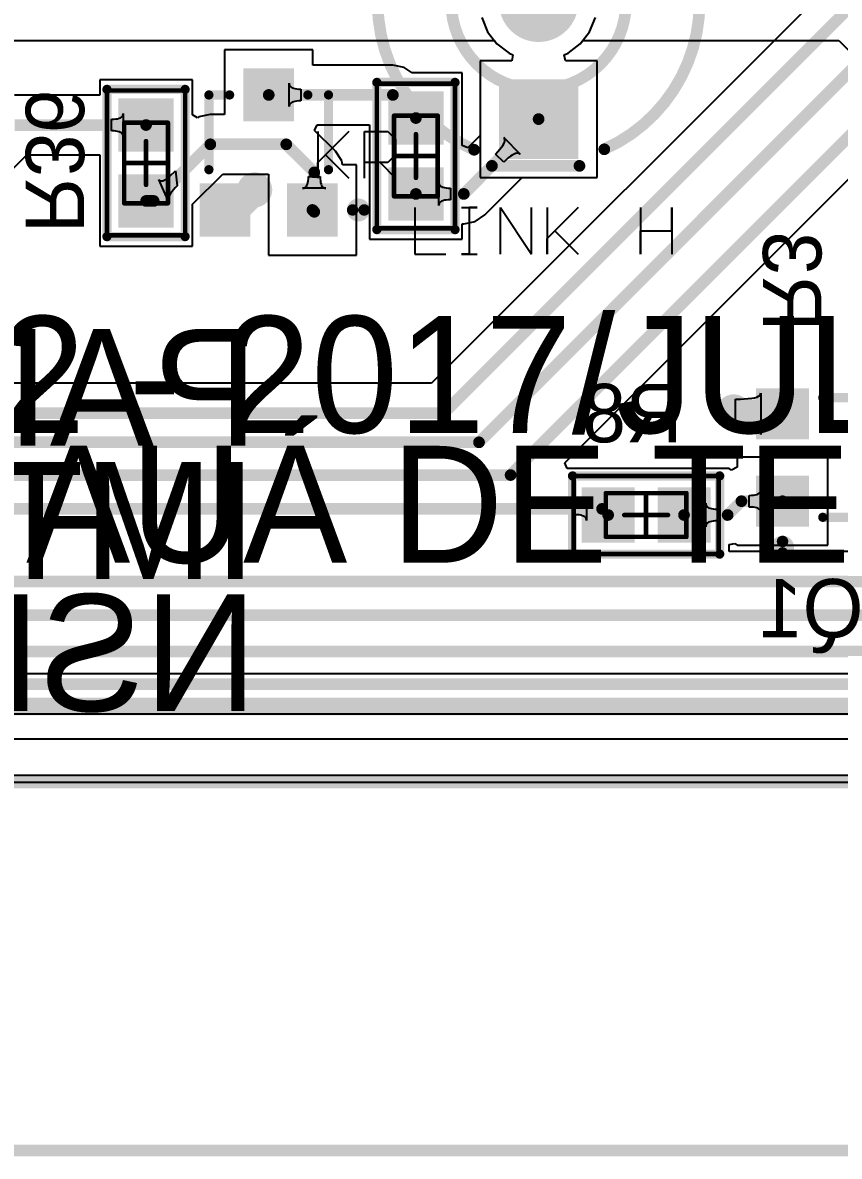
# Model space of a CAD drawing. Extents: x 8 to 204, y 9 to 177.
# Drawn here: x 124.98 to 142.73, y 9.65 to 34.29 of the extents above; entities that cross this region are included whole.
import ezdxf

# ---------------------------------------------------------------- set-up
doc = ezdxf.new("R2010")
doc.units = 0
doc.layers.get('0').update_dxf_attribs({"linetype": 'CONTINUOUS'})
for name, color, linetype in [('BOTTOMLAYER', 5, 'CONTINUOUS'), ('BOTTOMOVERLAY', 54, 'CONTINUOUS'), ('BOTTOMPASTE', 16, 'CONTINUOUS'), ('BOTTOMSOLDER', 6, 'CONTINUOUS'), ('MECHANICAL1', 6, 'CONTINUOUS'), ('MECHANICAL13', 56, 'CONTINUOUS'), ('MECHANICAL15', 56, 'CONTINUOUS'), ('MECHANICAL3', 76, 'CONTINUOUS'), ('MULTILAYER', 9, 'CONTINUOUS'), ('PADHOLELAYER', 156, 'CONTINUOUS'), ('TOPLAYER', 1, 'CONTINUOUS'), ('TOPOVERLAY', 2, 'CONTINUOUS'), ('TOPSOLDER', 216, 'CONTINUOUS'), ('VIAHOLELAYER', 16, 'CONTINUOUS')]:
    doc.layers.add(name, color=color, linetype=linetype)

# ---------------------------------------------------------------- blocks, each defined once
blk = doc.blocks.new('0603___MONTAGEM_M_QUINA_B5')
at = {"layer": 'BOTTOMLAYER'}
for points in [[(-1.3, 0.5), (-1.3, -0.5), (-0.35, 0.5), (-0.35, -0.5)], [(0.35, 0.5), (0.35, -0.5), (1.3, 0.5), (1.3, -0.5)]]:
    blk.add_solid(points, dxfattribs=at)
at = {"layer": 'BOTTOMOVERLAY', "const_width": 0.2}
for points in [[(-1.6, 0.85), (-1.6, -0.85)], [(-1.6, 0.85), (1.6, 0.85)], [(1.6, 0.85), (1.6, -0.85)], [(-1.6, -0.85), (1.6, -0.85)]]:
    blk.add_lwpolyline(points, dxfattribs=at)
at = {"layer": 'BOTTOMOVERLAY', "const_width": 0.1}
for points in [[(-1.65, 0.85, 1), (-1.55, 0.85, 1)], [(-1.65, 0.85, 1), (-1.55, 0.85, 1)], [(1.55, 0.85, 1), (1.65, 0.85, 1)], [(1.55, 0.85, 1), (1.65, 0.85, 1)], [(-1.65, -0.85, 1), (-1.55, -0.85, 1)], [(-1.65, -0.85, 1), (-1.55, -0.85, 1)], [(1.55, -0.85, 1), (1.65, -0.85, 1)], [(1.55, -0.85, 1), (1.65, -0.85, 1)]]:
    blk.add_lwpolyline(points, format="xyb", close=True, dxfattribs=at)
at = {"layer": 'BOTTOMPASTE'}
for points in [[(-1.3, 0.5), (-1.3, -0.5), (-0.35, 0.5), (-0.35, -0.5)], [(0.35, 0.5), (0.35, -0.5), (1.3, 0.5), (1.3, -0.5)]]:
    blk.add_solid(points, dxfattribs=at)
at = {"layer": 'BOTTOMSOLDER'}
for points in [[(-1.402, 0.602), (-1.402, -0.602), (-0.248, 0.602), (-0.248, -0.602)], [(0.248, 0.602), (0.248, -0.602), (1.402, 0.602), (1.402, -0.602)]]:
    blk.add_solid(points, dxfattribs=at)
at = {"layer": 'MECHANICAL13', "const_width": 0.1}
for points in [[(-0.875, 0.475), (-0.875, -0.475)], [(-0.875, 0.475), (0.875, 0.475)], [(0.875, 0.475), (0.875, -0.475)], [(-0.875, -0.475), (0.875, -0.475)]]:
    blk.add_lwpolyline(points, dxfattribs=at)
at = {"layer": 'MECHANICAL13', "const_width": 0.05}
for points in [[(-0.9, 0.475, 1), (-0.85, 0.475, 1)], [(-0.9, 0.475, 1), (-0.85, 0.475, 1)], [(0.85, 0.475, 1), (0.9, 0.475, 1)], [(0.85, 0.475, 1), (0.9, 0.475, 1)], [(-0.9, -0.475, 1), (-0.85, -0.475, 1)], [(-0.9, -0.475, 1), (-0.85, -0.475, 1)], [(0.85, -0.475, 1), (0.9, -0.475, 1)], [(0.85, -0.475, 1), (0.9, -0.475, 1)]]:
    blk.add_lwpolyline(points, format="xyb", close=True, dxfattribs=at)
at = {"layer": 'MECHANICAL15', "const_width": 0.1}
for points in [[(-1.575, 0.85), (-1.575, -0.85)], [(-1.575, 0.85), (1.575, 0.85)], [(1.575, 0.85), (1.575, -0.85)], [(0, 0.475), (0, -0.475)], [(-0.475, 0), (0.475, 0)], [(-1.575, -0.85), (1.575, -0.85)]]:
    blk.add_lwpolyline(points, dxfattribs=at)
at = {"layer": 'MECHANICAL15', "const_width": 0.05}
for points in [[(-1.6, 0.85, 1), (-1.55, 0.85, 1)], [(-1.6, 0.85, 1), (-1.55, 0.85, 1)], [(1.55, 0.85, 1), (1.6, 0.85, 1)], [(1.55, 0.85, 1), (1.6, 0.85, 1)], [(-0.025, 0.475, 1), (0.025, 0.475, 1)], [(-0.5, 0, 1), (-0.45, 0, 1)], [(0.45, 0, 1), (0.5, 0, 1)], [(-0.025, -0.475, 1), (0.025, -0.475, 1)], [(-1.6, -0.85, 1), (-1.55, -0.85, 1)], [(-1.6, -0.85, 1), (-1.55, -0.85, 1)], [(1.55, -0.85, 1), (1.6, -0.85, 1)], [(1.55, -0.85, 1), (1.6, -0.85, 1)]]:
    blk.add_lwpolyline(points, format="xyb", close=True, dxfattribs=at)
blk = doc.blocks.new('0603___MONTAGEM_M_QUINA_BD')
at = {"layer": 'BOTTOMLAYER'}
for points in [[(-1.3, 0.5), (-1.3, -0.5), (-0.35, 0.5), (-0.35, -0.5)], [(0.35, 0.5), (0.35, -0.5), (1.3, 0.5), (1.3, -0.5)]]:
    blk.add_solid(points, dxfattribs=at)
at = {"layer": 'BOTTOMOVERLAY', "const_width": 0.2}
for points in [[(-1.6, -0.85), (-1.6, 0.85)], [(1.6, 0.85), (-1.6, 0.85)], [(1.6, -0.85), (1.6, 0.85)], [(1.6, -0.85), (-1.6, -0.85)]]:
    blk.add_lwpolyline(points, dxfattribs=at)
at = {"layer": 'BOTTOMOVERLAY', "const_width": 0.1}
for points in [[(-1.65, 0.85, 1), (-1.55, 0.85, 1)], [(-1.65, 0.85, 1), (-1.55, 0.85, 1)], [(1.55, 0.85, 1), (1.65, 0.85, 1)], [(1.55, 0.85, 1), (1.65, 0.85, 1)], [(-1.65, -0.85, 1), (-1.55, -0.85, 1)], [(-1.65, -0.85, 1), (-1.55, -0.85, 1)], [(1.55, -0.85, 1), (1.65, -0.85, 1)], [(1.55, -0.85, 1), (1.65, -0.85, 1)]]:
    blk.add_lwpolyline(points, format="xyb", close=True, dxfattribs=at)
at = {"layer": 'BOTTOMPASTE'}
for points in [[(-1.3, 0.5), (-1.3, -0.5), (-0.35, 0.5), (-0.35, -0.5)], [(0.35, 0.5), (0.35, -0.5), (1.3, 0.5), (1.3, -0.5)]]:
    blk.add_solid(points, dxfattribs=at)
at = {"layer": 'BOTTOMSOLDER'}
for points in [[(-1.402, 0.602), (-1.402, -0.602), (-0.248, 0.602), (-0.248, -0.602)], [(0.248, 0.602), (0.248, -0.602), (1.402, 0.602), (1.402, -0.602)]]:
    blk.add_solid(points, dxfattribs=at)
at = {"layer": 'MECHANICAL13', "const_width": 0.1}
for points in [[(-0.875, -0.475), (-0.875, 0.475)], [(0.875, 0.475), (-0.875, 0.475)], [(0.875, -0.475), (0.875, 0.475)], [(0.875, -0.475), (-0.875, -0.475)]]:
    blk.add_lwpolyline(points, dxfattribs=at)
at = {"layer": 'MECHANICAL13', "const_width": 0.05}
for points in [[(-0.9, 0.475, 1), (-0.85, 0.475, 1)], [(-0.9, 0.475, 1), (-0.85, 0.475, 1)], [(0.85, 0.475, 1), (0.9, 0.475, 1)], [(0.85, 0.475, 1), (0.9, 0.475, 1)], [(-0.9, -0.475, 1), (-0.85, -0.475, 1)], [(-0.9, -0.475, 1), (-0.85, -0.475, 1)], [(0.85, -0.475, 1), (0.9, -0.475, 1)], [(0.85, -0.475, 1), (0.9, -0.475, 1)]]:
    blk.add_lwpolyline(points, format="xyb", close=True, dxfattribs=at)
at = {"layer": 'MECHANICAL15', "const_width": 0.1}
for points in [[(-1.575, -0.85), (-1.575, 0.85)], [(1.575, 0.85), (-1.575, 0.85)], [(1.575, -0.85), (1.575, 0.85)], [(0, -0.475), (0, 0.475)], [(0.475, 0), (-0.475, 0)], [(1.575, -0.85), (-1.575, -0.85)]]:
    blk.add_lwpolyline(points, dxfattribs=at)
at = {"layer": 'MECHANICAL15', "const_width": 0.05}
for points in [[(-1.6, 0.85, 1), (-1.55, 0.85, 1)], [(-1.6, 0.85, 1), (-1.55, 0.85, 1)], [(1.55, 0.85, 1), (1.6, 0.85, 1)], [(1.55, 0.85, 1), (1.6, 0.85, 1)], [(-0.025, 0.475, 1), (0.025, 0.475, 1)], [(-0.5, 0, 1), (-0.45, 0, 1)], [(0.45, 0, 1), (0.5, 0, 1)], [(-0.025, -0.475, 1), (0.025, -0.475, 1)], [(-1.6, -0.85, 1), (-1.55, -0.85, 1)], [(-1.6, -0.85, 1), (-1.55, -0.85, 1)], [(1.55, -0.85, 1), (1.6, -0.85, 1)], [(1.55, -0.85, 1), (1.6, -0.85, 1)]]:
    blk.add_lwpolyline(points, format="xyb", close=True, dxfattribs=at)
blk = doc.blocks.new('0603___MONTAGEM_M_QUINA_05')
at = {"layer": 'BOTTOMLAYER'}
for points in [[(-1.3, 0.5), (-1.3, -0.5), (-0.35, 0.5), (-0.35, -0.5)], [(0.35, 0.5), (0.35, -0.5), (1.3, 0.5), (1.3, -0.5)]]:
    blk.add_solid(points, dxfattribs=at)
at = {"layer": 'BOTTOMOVERLAY', "const_width": 0.2}
for points in [[(-1.6, 0.85), (-1.6, -0.85)], [(1.6, 0.85), (-1.6, 0.85)], [(1.6, 0.85), (1.6, -0.85)], [(1.6, -0.85), (-1.6, -0.85)]]:
    blk.add_lwpolyline(points, dxfattribs=at)
at = {"layer": 'BOTTOMOVERLAY', "const_width": 0.1}
for points in [[(-1.65, 0.85, 1), (-1.55, 0.85, 1)], [(-1.65, 0.85, 1), (-1.55, 0.85, 1)], [(1.55, 0.85, 1), (1.65, 0.85, 1)], [(1.55, 0.85, 1), (1.65, 0.85, 1)], [(-1.65, -0.85, 1), (-1.55, -0.85, 1)], [(-1.65, -0.85, 1), (-1.55, -0.85, 1)], [(1.55, -0.85, 1), (1.65, -0.85, 1)], [(1.55, -0.85, 1), (1.65, -0.85, 1)]]:
    blk.add_lwpolyline(points, format="xyb", close=True, dxfattribs=at)
at = {"layer": 'BOTTOMPASTE'}
for points in [[(-1.3, 0.5), (-1.3, -0.5), (-0.35, 0.5), (-0.35, -0.5)], [(0.35, 0.5), (0.35, -0.5), (1.3, 0.5), (1.3, -0.5)]]:
    blk.add_solid(points, dxfattribs=at)
at = {"layer": 'BOTTOMSOLDER'}
for points in [[(-1.402, 0.602), (-1.402, -0.602), (-0.248, 0.602), (-0.248, -0.602)], [(0.248, 0.602), (0.248, -0.602), (1.402, 0.602), (1.402, -0.602)]]:
    blk.add_solid(points, dxfattribs=at)
at = {"layer": 'MECHANICAL13', "const_width": 0.1}
for points in [[(-0.875, 0.475), (-0.875, -0.475)], [(0.875, 0.475), (-0.875, 0.475)], [(0.875, 0.475), (0.875, -0.475)], [(0.875, -0.475), (-0.875, -0.475)]]:
    blk.add_lwpolyline(points, dxfattribs=at)
at = {"layer": 'MECHANICAL13', "const_width": 0.05}
for points in [[(-0.9, 0.475, 1), (-0.85, 0.475, 1)], [(-0.9, 0.475, 1), (-0.85, 0.475, 1)], [(0.85, 0.475, 1), (0.9, 0.475, 1)], [(0.85, 0.475, 1), (0.9, 0.475, 1)], [(-0.9, -0.475, 1), (-0.85, -0.475, 1)], [(-0.9, -0.475, 1), (-0.85, -0.475, 1)], [(0.85, -0.475, 1), (0.9, -0.475, 1)], [(0.85, -0.475, 1), (0.9, -0.475, 1)]]:
    blk.add_lwpolyline(points, format="xyb", close=True, dxfattribs=at)
at = {"layer": 'MECHANICAL15', "const_width": 0.1}
for points in [[(-1.575, 0.85), (-1.575, -0.85)], [(1.575, 0.85), (-1.575, 0.85)], [(1.575, 0.85), (1.575, -0.85)], [(0, 0.475), (0, -0.475)], [(0.475, 0), (-0.475, 0)], [(1.575, -0.85), (-1.575, -0.85)]]:
    blk.add_lwpolyline(points, dxfattribs=at)
at = {"layer": 'MECHANICAL15', "const_width": 0.05}
for points in [[(-1.6, 0.85, 1), (-1.55, 0.85, 1)], [(-1.6, 0.85, 1), (-1.55, 0.85, 1)], [(1.55, 0.85, 1), (1.6, 0.85, 1)], [(1.55, 0.85, 1), (1.6, 0.85, 1)], [(-0.025, 0.475, 1), (0.025, 0.475, 1)], [(-0.5, 0, 1), (-0.45, 0, 1)], [(0.45, 0, 1), (0.5, 0, 1)], [(-0.025, -0.475, 1), (0.025, -0.475, 1)], [(-1.6, -0.85, 1), (-1.55, -0.85, 1)], [(-1.6, -0.85, 1), (-1.55, -0.85, 1)], [(1.55, -0.85, 1), (1.6, -0.85, 1)], [(1.55, -0.85, 1), (1.6, -0.85, 1)]]:
    blk.add_lwpolyline(points, format="xyb", close=True, dxfattribs=at)
blk = doc.blocks.new('SOT_23B_B_175')
at = {"layer": 'BOTTOMLAYER'}
for points in [[(-1.4, 0.775), (-0.5, 0.775), (-1.4, 1.725), (-0.5, 1.725)], [(0.5, 0.775), (1.4, 0.775), (0.5, 1.725), (1.4, 1.725)], [(-0.45, -1.725), (0.45, -1.725), (-0.45, -0.775), (0.45, -0.775)]]:
    blk.add_solid(points, dxfattribs=at)
at = {"layer": 'BOTTOMOVERLAY'}
for points, const_width in [([(-1.825, 1.25, 1), (-2.075, 1.25, 1)], 0.25), ([(-2.138, 1.25, 1), (-2.013, 1.25, 1)], 0.125), ([(-1.887, 1.25, 1), (-1.763, 1.25, 1)], 0.125), ([(-1.35, 0.375, 1), (-1.25, 0.375, 1)], 0.1), ([(1.25, 0.375, 1), (1.35, 0.375, 1)], 0.1), ([(-1.35, -1.25, 1), (-1.25, -1.25, 1)], 0.1), ([(-1.35, -1.25, 1), (-1.25, -1.25, 1)], 0.1), ([(-0.9, -1.25, 1), (-0.8, -1.25, 1)], 0.1), ([(0.8, -1.25, 1), (0.9, -1.25, 1)], 0.1), ([(1.25, -1.25, 1), (1.35, -1.25, 1)], 0.1), ([(1.25, -1.25, 1), (1.35, -1.25, 1)], 0.1)]:
    blk.add_lwpolyline(points, format="xyb", close=True, dxfattribs=dict(at, const_width=const_width))
at = {"layer": 'BOTTOMOVERLAY', "const_width": 0.2}
for points in [[(-1.3, 0.375), (-1.3, -1.25)], [(1.3, 0.375), (1.3, -1.25)], [(-0.85, -1.25), (-1.3, -1.25)], [(1.3, -1.25), (0.85, -1.25)]]:
    blk.add_lwpolyline(points, dxfattribs=at)
at = {"layer": 'BOTTOMPASTE'}
for points in [[(-1.4, 0.775), (-0.5, 0.775), (-1.4, 1.725), (-0.5, 1.725)], [(0.5, 0.775), (1.4, 0.775), (0.5, 1.725), (1.4, 1.725)], [(-0.45, -1.725), (0.45, -1.725), (-0.45, -0.775), (0.45, -0.775)]]:
    blk.add_solid(points, dxfattribs=at)
at = {"layer": 'BOTTOMSOLDER'}
for points in [[(-1.502, 0.673), (-0.398, 0.673), (-1.502, 1.827), (-0.398, 1.827)], [(0.398, 0.673), (1.502, 0.673), (0.398, 1.827), (1.502, 1.827)], [(-0.552, -1.827), (0.552, -1.827), (-0.552, -0.673), (0.552, -0.673)]]:
    blk.add_solid(points, dxfattribs=at)
blk = doc.blocks.new('SOT_23B_B_194')
at = {"layer": 'BOTTOMLAYER'}
for points in [[(-1.4, 0.775), (-0.5, 0.775), (-1.4, 1.725), (-0.5, 1.725)], [(0.5, 0.775), (1.4, 0.775), (0.5, 1.725), (1.4, 1.725)], [(-0.45, -1.725), (0.45, -1.725), (-0.45, -0.775), (0.45, -0.775)]]:
    blk.add_solid(points, dxfattribs=at)
at = {"layer": 'BOTTOMOVERLAY'}
for points, const_width in [([(-1.825, 1.25, 1), (-2.075, 1.25, 1)], 0.25), ([(-2.138, 1.25, 1), (-2.013, 1.25, 1)], 0.125), ([(-1.887, 1.25, 1), (-1.763, 1.25, 1)], 0.125), ([(-1.35, 0.375, 1), (-1.25, 0.375, 1)], 0.1), ([(1.25, 0.375, 1), (1.35, 0.375, 1)], 0.1), ([(-1.35, -1.25, 1), (-1.25, -1.25, 1)], 0.1), ([(-1.35, -1.25, 1), (-1.25, -1.25, 1)], 0.1), ([(-0.9, -1.25, 1), (-0.8, -1.25, 1)], 0.1), ([(0.8, -1.25, 1), (0.9, -1.25, 1)], 0.1), ([(1.25, -1.25, 1), (1.35, -1.25, 1)], 0.1), ([(1.25, -1.25, 1), (1.35, -1.25, 1)], 0.1)]:
    blk.add_lwpolyline(points, format="xyb", close=True, dxfattribs=dict(at, const_width=const_width))
at = {"layer": 'BOTTOMOVERLAY', "const_width": 0.2}
for points in [[(-1.3, 0.375), (-1.3, -1.25)], [(1.3, 0.375), (1.3, -1.25)], [(-1.3, -1.25), (-0.85, -1.25)], [(0.85, -1.25), (1.3, -1.25)]]:
    blk.add_lwpolyline(points, dxfattribs=at)
at = {"layer": 'BOTTOMPASTE'}
for points in [[(-1.4, 0.775), (-0.5, 0.775), (-1.4, 1.725), (-0.5, 1.725)], [(0.5, 0.775), (1.4, 0.775), (0.5, 1.725), (1.4, 1.725)], [(-0.45, -1.725), (0.45, -1.725), (-0.45, -0.775), (0.45, -0.775)]]:
    blk.add_solid(points, dxfattribs=at)
at = {"layer": 'BOTTOMSOLDER'}
for points in [[(-1.502, 0.673), (-0.398, 0.673), (-1.502, 1.827), (-0.398, 1.827)], [(0.398, 0.673), (1.502, 0.673), (0.398, 1.827), (1.502, 1.827)], [(-0.552, -1.827), (0.552, -1.827), (-0.552, -0.673), (0.552, -0.673)]]:
    blk.add_solid(points, dxfattribs=at)
blk = doc.blocks.new('L___3___________195')
at = {"layer": 'BOTTOMLAYER', "const_width": 0.762}
for points in [[(-0.381, 2.54, 1), (0.381, 2.54, 1)], [(-0.381, 0, 1), (0.381, 0, 1)]]:
    blk.add_lwpolyline(points, format="xyb", close=True, dxfattribs=at)
at = {"layer": 'BOTTOMLAYER'}
blk.add_solid([(0.762, -1.778), (-0.762, -1.778), (0.762, -3.302), (-0.762, -3.302)], dxfattribs=at)
at = {"layer": 'BOTTOMSOLDER', "const_width": 0.864}
for points in [[(-0.432, 2.54, 1), (0.432, 2.54, 1)], [(-0.432, 0, 1), (0.432, 0, 1)]]:
    blk.add_lwpolyline(points, format="xyb", close=True, dxfattribs=at)
at = {"layer": 'BOTTOMSOLDER'}
blk.add_solid([(0.864, -1.676), (-0.864, -1.676), (0.864, -3.404), (-0.864, -3.404)], dxfattribs=at)
at = {"layer": 'MECHANICAL1'}
for points, const_width in [([(1.9, 0, 1), (-1.9, 0, 1)], 0.254), ([(-1.963, 0, 1), (-1.836, 0, 1)], 0.127), ([(1.836, 0, 1), (1.963, 0, 1)], 0.127)]:
    blk.add_lwpolyline(points, format="xyb", close=True, dxfattribs=dict(at, const_width=const_width))
at = {"layer": 'MULTILAYER', "const_width": 0.762}
for points in [[(-0.381, 2.54, 1), (0.381, 2.54, 1)], [(-0.381, 0, 1), (0.381, 0, 1)]]:
    blk.add_lwpolyline(points, format="xyb", close=True, dxfattribs=at)
at = {"layer": 'MULTILAYER'}
blk.add_solid([(0.762, -1.778), (-0.762, -1.778), (0.762, -3.302), (-0.762, -3.302)], dxfattribs=at)
at = {"layer": 'PADHOLELAYER', "const_width": 0.394}
for points in [[(-0.197, 2.54, 1), (0.197, 2.54, 1)], [(-0.197, 0, 1), (0.197, 0, 1)], [(-0.197, -2.54, 1), (0.197, -2.54, 1)]]:
    blk.add_lwpolyline(points, format="xyb", close=True, dxfattribs=at)
at = {"layer": 'TOPLAYER', "const_width": 0.762}
for points in [[(-0.381, 2.54, 1), (0.381, 2.54, 1)], [(-0.381, 0, 1), (0.381, 0, 1)]]:
    blk.add_lwpolyline(points, format="xyb", close=True, dxfattribs=at)
at = {"layer": 'TOPLAYER'}
blk.add_solid([(0.762, -1.778), (-0.762, -1.778), (0.762, -3.302), (-0.762, -3.302)], dxfattribs=at)
at = {"layer": 'TOPOVERLAY', "const_width": 0.254}
for points in [[(-1.403, -3.207, -0.648955), (-1.448, 3.186)], [(1.435, 3.192, -0.647722), (1.427, -3.196)]]:
    blk.add_lwpolyline(points, format="xyb", dxfattribs=at)
at = {"layer": 'TOPOVERLAY', "const_width": 0.127}
for points in [[(-1.512, 3.186, 1), (-1.385, 3.186, 1)], [(1.371, 3.192, 1), (1.498, 3.192, 1)], [(-1.466, -3.207, 1), (-1.339, -3.207, 1)], [(1.364, -3.196, 1), (1.491, -3.196, 1)], [(-1.079, -3.556, 1), (-0.952, -3.556, 1)], [(0.825, -3.556, 1), (0.952, -3.556, 1)]]:
    blk.add_lwpolyline(points, format="xyb", close=True, dxfattribs=at)
at = {"layer": 'TOPOVERLAY', "const_width": 0.254}
blk.add_lwpolyline([(-1.016, -3.556), (0.889, -3.556)], dxfattribs=at)
at = {"layer": 'TOPSOLDER', "const_width": 0.864}
for points in [[(-0.432, 2.54, 1), (0.432, 2.54, 1)], [(-0.432, 0, 1), (0.432, 0, 1)]]:
    blk.add_lwpolyline(points, format="xyb", close=True, dxfattribs=at)
at = {"layer": 'TOPSOLDER'}
blk.add_solid([(0.864, -1.676), (-0.864, -1.676), (0.864, -3.404), (-0.864, -3.404)], dxfattribs=at)

msp = doc.modelspace()

# ---------------------------------------------------------------- linework, layer by layer
at = {"layer": 'BOTTOMLAYER'}
for p, q in [((142.417, 35.002), (133.869, 26.454)), ((134.957, 34.404), (135.085, 34.096)), ((137.304, 34.096), (137.432, 34.404)), ((135.085, 34.096), (135.289, 33.83)), ((137.101, 33.83), (137.304, 34.096)), ((135.289, 33.83), (135.554, 33.627)), ((136.835, 33.627), (137.101, 33.83)), ((131.285, 33.704), (129.369, 33.704)), ((129.369, 33.704), (129.369, 32.296)), ((131.285, 33.368), (131.285, 33.704)), ((135.554, 33.627), (135.636, 33.593)), ((135.636, 33.593), (135.61, 33.466)), ((136.754, 33.593), (136.835, 33.627)), ((136.779, 33.466), (136.754, 33.593)), ((133.027, 33.368), (131.285, 33.368)), ((133.274, 33.319), (133.027, 33.368)), ((133.449, 33.202), (133.274, 33.319)), ((135.61, 33.466), (134.925, 33.466)), ((134.925, 33.466), (134.925, 31.879)), ((137.465, 33.466), (136.779, 33.466)), ((137.465, 30.926), (137.465, 33.466)), ((128.668, 33.05), (126.652, 33.05)), ((126.652, 33.05), (126.652, 32.714)), ((128.668, 32.287), (128.668, 33.05)), ((134.536, 33.202), (133.449, 33.202)), ((134.536, 31.619), (134.536, 33.202)), ((130.771, 32.467), (130.771, 32.975)), ((130.771, 32.975), (130.774, 32.95)), ((130.774, 32.95), (130.782, 32.929)), ((130.782, 32.929), (130.794, 32.91)), ((130.794, 32.91), (130.812, 32.893)), ((130.812, 32.893), (130.836, 32.879)), ((130.836, 32.879), (130.864, 32.868)), ((130.864, 32.868), (130.897, 32.859)), ((130.897, 32.859), (130.936, 32.853)), ((130.936, 32.853), (130.98, 32.849)), ((130.98, 32.849), (131.028, 32.848)), ((131.028, 32.848), (131.028, 32.594)), ((126.652, 32.714), (124.802, 32.714)), ((130.794, 32.531), (130.782, 32.512)), ((130.812, 32.548), (130.794, 32.531)), ((130.836, 32.562), (130.812, 32.548)), ((130.864, 32.573), (130.836, 32.562)), ((130.897, 32.582), (130.864, 32.573)), ((130.936, 32.589), (130.897, 32.582)), ((130.98, 32.592), (130.936, 32.589)), ((131.028, 32.594), (130.98, 32.592)), ((127.156, 32.275), (127.164, 32.297)), ((127.164, 32.297), (127.166, 32.321)), ((127.166, 32.321), (127.166, 31.813)), ((128.78, 32.227), (128.668, 32.287)), ((129.057, 32.296), (128.81, 32.247)), ((129.369, 32.296), (129.057, 32.296)), ((130.774, 32.491), (130.771, 32.467)), ((130.782, 32.512), (130.774, 32.491)), ((126.909, 32.194), (126.958, 32.195)), ((126.909, 31.94), (126.909, 32.194)), ((126.958, 32.195), (127.002, 32.199)), ((127.002, 32.199), (127.041, 32.205)), ((127.041, 32.205), (127.074, 32.214)), ((127.074, 32.214), (127.102, 32.226)), ((127.102, 32.226), (127.125, 32.24)), ((127.125, 32.24), (127.143, 32.256)), ((127.143, 32.256), (127.156, 32.275)), ((128.81, 32.247), (128.78, 32.227)), ((131.326, 31.946), (131.379, 32.073)), ((131.379, 32.073), (132.52, 32.073)), ((132.52, 32.073), (132.52, 31.236)), ((136.767, 24.726), (144.159, 32.119)), ((126.958, 31.939), (126.909, 31.94)), ((127.002, 31.935), (126.958, 31.939)), ((127.041, 31.929), (127.002, 31.935)), ((127.074, 31.92), (127.041, 31.929)), ((127.102, 31.908), (127.074, 31.92)), ((127.125, 31.894), (127.102, 31.908)), ((127.143, 31.878), (127.125, 31.894)), ((127.156, 31.859), (127.143, 31.878)), ((127.164, 31.837), (127.156, 31.859)), ((127.166, 31.813), (127.164, 31.837)), ((131.776, 31.497), (131.326, 31.946)), ((134.925, 31.842), (134.653, 31.57)), ((134.925, 31.879), (134.924, 31.877)), ((134.924, 31.877), (134.925, 31.863)), ((134.925, 31.863), (134.925, 31.842)), ((135.45, 31.777), (135.436, 31.796)), ((135.436, 31.796), (135.795, 31.437)), ((134.653, 31.57), (134.536, 31.619)), ((135.307, 31.489), (135.386, 31.583)), ((135.386, 31.583), (135.414, 31.624)), ((135.414, 31.624), (135.436, 31.662)), ((135.436, 31.662), (135.45, 31.696)), ((135.457, 31.753), (135.45, 31.777)), ((135.45, 31.696), (135.457, 31.726)), ((135.457, 31.726), (135.457, 31.753)), ((121.159, 27.508), (125.071, 31.42)), ((125.071, 31.42), (126.652, 31.42)), ((126.652, 31.42), (126.652, 31.084)), ((131.916, 31.287), (131.776, 31.497)), ((135.256, 31.437), (135.307, 31.489)), ((135.436, 31.257), (135.256, 31.437)), ((135.536, 31.351), (135.436, 31.257)), ((135.581, 31.387), (135.536, 31.351)), ((135.623, 31.415), (135.581, 31.387)), ((135.66, 31.437), (135.623, 31.415)), ((135.694, 31.451), (135.66, 31.437)), ((135.725, 31.459), (135.694, 31.451)), ((135.752, 31.459), (135.725, 31.459)), ((135.775, 31.451), (135.752, 31.459)), ((135.795, 31.437), (135.775, 31.451)), ((126.652, 31.084), (126.652, 29.434)), ((128.186, 30.963), (128.298, 31.069)), ((128.298, 31.069), (128.337, 30.748)), ((131.933, 31.204), (131.916, 31.287)), ((132.235, 31.204), (131.933, 31.204)), ((132.235, 29.238), (132.235, 31.204)), ((132.52, 31.236), (132.52, 29.586)), ((128.154, 30.389), (127.939, 30.886)), ((127.939, 30.886), (127.952, 30.866)), ((127.952, 30.866), (127.97, 30.854)), ((127.97, 30.854), (127.994, 30.851)), ((127.994, 30.851), (128.022, 30.856)), ((128.022, 30.856), (128.055, 30.87)), ((128.055, 30.87), (128.094, 30.893)), ((128.094, 30.893), (128.137, 30.924)), ((128.137, 30.924), (128.186, 30.963)), ((128.669, 30.344), (129.326, 31.001)), ((129.326, 31.001), (130.319, 31.001)), ((130.319, 31.001), (130.319, 29.238)), ((131.171, 30.784), (131.18, 30.817)), ((131.18, 30.817), (131.186, 30.855)), ((131.186, 30.855), (131.19, 30.898)), ((131.19, 30.898), (131.191, 30.947)), ((131.191, 30.947), (131.445, 30.947)), ((131.445, 30.947), (131.446, 30.898)), ((131.446, 30.898), (131.45, 30.855)), ((131.45, 30.855), (131.456, 30.817)), ((131.456, 30.817), (131.465, 30.784)), ((134.022, 30.315), (134.022, 30.823)), ((134.022, 30.823), (134.024, 30.799)), ((135.026, 30.112), (135.84, 30.926)), ((135.84, 30.926), (135.862, 30.926)), ((135.862, 30.926), (135.876, 30.925)), ((135.876, 30.925), (135.877, 30.926)), ((135.877, 30.926), (137.465, 30.926)), ((128.194, 30.578), (128.173, 30.541)), ((128.221, 30.617), (128.194, 30.578)), ((128.293, 30.702), (128.221, 30.617)), ((128.337, 30.748), (128.293, 30.702)), ((131.064, 30.693), (131.088, 30.695)), ((131.572, 30.693), (131.064, 30.693)), ((131.088, 30.695), (131.11, 30.703)), ((131.11, 30.703), (131.129, 30.715)), ((131.129, 30.715), (131.145, 30.733)), ((131.145, 30.733), (131.159, 30.756)), ((131.159, 30.756), (131.171, 30.784)), ((131.465, 30.784), (131.477, 30.756)), ((131.477, 30.756), (131.491, 30.733)), ((131.491, 30.733), (131.507, 30.715)), ((131.507, 30.715), (131.526, 30.703)), ((131.526, 30.703), (131.548, 30.695)), ((131.548, 30.695), (131.572, 30.693)), ((134.024, 30.799), (134.032, 30.778)), ((134.032, 30.778), (134.045, 30.759)), ((134.045, 30.759), (134.063, 30.742)), ((134.063, 30.742), (134.086, 30.728)), ((134.086, 30.728), (134.114, 30.717)), ((134.114, 30.717), (134.148, 30.708)), ((134.148, 30.708), (134.186, 30.701)), ((134.186, 30.701), (134.23, 30.698)), ((134.23, 30.698), (134.279, 30.696)), ((134.279, 30.696), (134.279, 30.442)), ((128.148, 30.473), (128.145, 30.443)), ((128.145, 30.443), (128.147, 30.415)), ((128.147, 30.415), (128.154, 30.389)), ((128.158, 30.506), (128.148, 30.473)), ((128.173, 30.541), (128.158, 30.506)), ((128.668, 30.334), (128.67, 30.338)), ((128.668, 29.434), (128.668, 30.334)), ((128.67, 30.338), (128.669, 30.344)), ((134.024, 30.34), (134.022, 30.315)), ((134.032, 30.361), (134.024, 30.34)), ((134.045, 30.38), (134.032, 30.361)), ((134.063, 30.397), (134.045, 30.38)), ((134.086, 30.411), (134.063, 30.397)), ((134.114, 30.422), (134.086, 30.411)), ((134.148, 30.431), (134.114, 30.422)), ((134.186, 30.437), (134.148, 30.431)), ((134.23, 30.441), (134.186, 30.437)), ((134.279, 30.442), (134.23, 30.441)), ((134.816, 29.971), (135.026, 30.112)), ((134.536, 29.586), (134.536, 29.922)), ((134.536, 29.922), (134.568, 29.922)), ((134.568, 29.922), (134.816, 29.971)), ((132.52, 29.586), (134.536, 29.586)), ((126.652, 29.434), (128.668, 29.434)), ((130.319, 29.238), (132.235, 29.238)), ((133.869, 26.454), (82.234, 26.454)), ((140.581, 26.11), (140.828, 26.129)), ((140.828, 26.129), (140.889, 26.141)), ((140.889, 26.141), (140.938, 26.155)), ((140.938, 26.155), (140.977, 26.172)), ((140.977, 26.172), (141.004, 26.192)), ((141.004, 26.192), (141.021, 26.214)), ((141.021, 26.214), (141.026, 26.238)), ((141.026, 26.238), (141.026, 25.344)), ((140.477, 26.109), (140.581, 26.11)), ((140.477, 25.474), (140.477, 26.109)), ((140.581, 25.472), (140.477, 25.474)), ((140.757, 25.462), (140.581, 25.472)), ((140.828, 25.453), (140.757, 25.462)), ((140.889, 25.441), (140.828, 25.453)), ((140.938, 25.427), (140.889, 25.441)), ((140.977, 25.41), (140.938, 25.427)), ((141.004, 25.391), (140.977, 25.41)), ((141.021, 25.369), (141.004, 25.391)), ((141.026, 25.344), (141.021, 25.369)), ((136.819, 24.599), (136.767, 24.726)), ((142.481, 24.849), (140.515, 24.849)), ((140.515, 24.849), (140.515, 24.632)), ((142.481, 22.933), (142.481, 24.849)), ((140.34, 24.599), (136.819, 24.599)), ((140.388, 24.566), (140.34, 24.599)), ((140.34, 24.599), (140.34, 24.599)), ((140.515, 24.632), (140.388, 24.566)), ((137.197, 23.896), (137.215, 23.913)), ((137.215, 23.913), (137.227, 23.932)), ((137.227, 23.932), (137.235, 23.953)), ((137.235, 23.953), (137.238, 23.978)), ((137.238, 23.978), (137.238, 23.47)), ((140.772, 24.018), (140.821, 24.019)), ((140.772, 23.764), (140.772, 24.018)), ((140.821, 24.019), (140.865, 24.023)), ((140.865, 24.023), (140.903, 24.03)), ((140.903, 24.03), (140.937, 24.039)), ((140.937, 24.039), (140.965, 24.05)), ((140.965, 24.05), (140.988, 24.064)), ((140.988, 24.064), (141.006, 24.08)), ((141.006, 24.08), (141.019, 24.099)), ((141.019, 24.099), (141.027, 24.121)), ((141.027, 24.121), (141.029, 24.145)), ((141.029, 24.145), (141.029, 23.637)), ((136.981, 23.851), (137.029, 23.852)), ((136.981, 23.597), (136.981, 23.851)), ((137.029, 23.852), (137.073, 23.856)), ((137.073, 23.856), (137.112, 23.862)), ((137.112, 23.862), (137.145, 23.871)), ((137.145, 23.871), (137.173, 23.882)), ((137.173, 23.882), (137.197, 23.896)), ((139.829, 23.337), (139.829, 23.845)), ((139.829, 23.845), (139.831, 23.821)), ((139.831, 23.821), (139.839, 23.799)), ((139.839, 23.799), (139.851, 23.78)), ((139.851, 23.78), (139.869, 23.764)), ((139.869, 23.764), (139.892, 23.75)), ((139.892, 23.75), (139.92, 23.739)), ((139.92, 23.739), (139.953, 23.73)), ((139.953, 23.73), (139.991, 23.723)), ((139.991, 23.723), (140.034, 23.719)), ((140.034, 23.719), (140.083, 23.718)), ((140.083, 23.718), (140.083, 23.464)), ((140.821, 23.763), (140.772, 23.764)), ((140.865, 23.759), (140.821, 23.763)), ((140.903, 23.753), (140.865, 23.759)), ((140.937, 23.744), (140.903, 23.753)), ((140.965, 23.732), (140.937, 23.744)), ((140.988, 23.718), (140.965, 23.732)), ((141.006, 23.702), (140.988, 23.718)), ((141.019, 23.683), (141.006, 23.702)), ((141.027, 23.661), (141.019, 23.683)), ((141.029, 23.637), (141.027, 23.661)), ((137.029, 23.595), (136.981, 23.597)), ((137.073, 23.592), (137.029, 23.595)), ((137.112, 23.585), (137.073, 23.592)), ((137.145, 23.576), (137.112, 23.585)), ((137.173, 23.565), (137.145, 23.576)), ((137.197, 23.551), (137.173, 23.565)), ((137.215, 23.534), (137.197, 23.551)), ((137.227, 23.515), (137.215, 23.534)), ((137.235, 23.494), (137.227, 23.515)), ((137.238, 23.47), (137.235, 23.494)), ((139.869, 23.418), (139.851, 23.402)), ((139.892, 23.432), (139.869, 23.418)), ((139.92, 23.444), (139.892, 23.432)), ((139.953, 23.453), (139.92, 23.444)), ((139.991, 23.459), (139.953, 23.453)), ((140.034, 23.463), (139.991, 23.459)), ((140.083, 23.464), (140.034, 23.463)), ((139.831, 23.361), (139.829, 23.337)), ((139.839, 23.383), (139.831, 23.361)), ((139.851, 23.402), (139.839, 23.383)), ((140.34, 22.951), (140.464, 22.975)), ((140.34, 22.796), (140.34, 22.951)), ((140.464, 22.975), (140.515, 22.933)), ((140.515, 22.933), (140.515, 22.933)), ((140.515, 22.933), (142.481, 22.933)), ((144.657, 22.796), (140.34, 22.796)), ((33.985, 19.266), (167.303, 19.266)), ((190.119, 17.78), (14.605, 17.78))]:
    msp.add_line(p, q, dxfattribs=at)
for points, const_width in [([(134.137, 25.806), (142.875, 34.544)], 0.254), ([(134.899, 25.171), (143.256, 33.528)], 0.254), ([(130.327, 32.721), (133.027, 32.721)], 0.254), ([(133.027, 32.721), (133.528, 32.219)], 0.254), ([(135.585, 24.46), (143.891, 32.766)], 0.254), ([(134.568, 30.569), (136.195, 32.196)], 0.254), ([(124.802, 32.067), (127.66, 32.067)], 0.254), ([(127.826, 30.417), (129.057, 31.648)], 0.254), ([(129.057, 31.648), (130.708, 31.648)], 0.254), ([(130.708, 31.648), (131.318, 31.039)], 0.254), ([(131.318, 30.18), (131.318, 31.039)], 0.254), ([(129.585, 30.221), (130.023, 30.658)], 0.635), ([(133.528, 30.569), (134.568, 30.569)], 0.254), ([(127.66, 30.417), (127.826, 30.417)], 0.254), ([(129.377, 30.221), (129.585, 30.221)], 0.635), ([(131.277, 30.221), (131.318, 30.18)], 0.254), ([(140.437, 25.832), (140.477, 25.791)], 0.635), ([(81.966, 25.806), (134.137, 25.806)], 0.254), ([(140.477, 25.791), (141.498, 25.791)], 0.635), ([(81.585, 25.171), (134.899, 25.171)], 0.254), ([(79.832, 24.46), (135.585, 24.46)], 0.254), ([(140.304, 23.591), (140.604, 23.891)], 0.254), ([(140.604, 23.891), (141.498, 23.891)], 0.254), ([(78.435, 23.724), (137.574, 23.724)], 0.254), ([(137.574, 23.724), (137.707, 23.591)], 0.254), ([(139.357, 23.591), (140.304, 23.591)], 0.254), ([(39.37, 22.149), (144.926, 22.149)], 0.254), ([(37.567, 21.412), (152.419, 21.412)], 0.254), ([(35.814, 20.625), (159.734, 20.625)], 0.254), ([(33.985, 19.914), (167.303, 19.914)], 0.254)]:
    msp.add_lwpolyline(points, dxfattribs=dict(at, const_width=const_width))
for points, const_width in [([(130.264, 32.721, 1), (130.391, 32.721, 1)], 0.127), ([(132.963, 32.721, 1), (133.09, 32.721, 1)], 0.127), ([(132.963, 32.721, 1), (133.09, 32.721, 1)], 0.127), ([(133.464, 32.219, 1), (133.591, 32.219, 1)], 0.127), ([(136.131, 32.196, 1), (136.258, 32.196, 1)], 0.127), ([(127.597, 32.067, 1), (127.724, 32.067, 1)], 0.127), ([(128.994, 31.648, 1), (129.121, 31.648, 1)], 0.127), ([(128.994, 31.648, 1), (129.121, 31.648, 1)], 0.127), ([(130.645, 31.648, 1), (130.772, 31.648, 1)], 0.127), ([(130.645, 31.648, 1), (130.772, 31.648, 1)], 0.127), ([(131.255, 31.039, 1), (131.381, 31.039, 1)], 0.127), ([(131.255, 31.039, 1), (131.381, 31.039, 1)], 0.127), ([(129.832, 30.658, 1), (130.213, 30.658, 1)], 0.381), ([(129.864, 30.658, 1), (130.181, 30.658, 1)], 0.318), ([(133.464, 30.569, 1), (133.591, 30.569, 1)], 0.127), ([(134.505, 30.569, 1), (134.632, 30.569, 1)], 0.127), ([(134.505, 30.569, 1), (134.632, 30.569, 1)], 0.127), ([(127.597, 30.417, 1), (127.724, 30.417, 1)], 0.127), ([(127.763, 30.417, 1), (127.89, 30.417, 1)], 0.127), ([(127.763, 30.417, 1), (127.89, 30.417, 1)], 0.127), ([(129.219, 30.221, 1), (129.536, 30.221, 1)], 0.318), ([(129.427, 30.221, 1), (129.744, 30.221, 1)], 0.318), ([(129.427, 30.221, 1), (129.744, 30.221, 1)], 0.318), ([(131.214, 30.221, 1), (131.341, 30.221, 1)], 0.127), ([(131.255, 30.18, 1), (131.381, 30.18, 1)], 0.127), ([(131.255, 30.18, 1), (131.381, 30.18, 1)], 0.127), ([(140.246, 25.832, 1), (140.627, 25.832, 1)], 0.381), ([(140.278, 25.832, 1), (140.595, 25.832, 1)], 0.318), ([(134.074, 25.806, 1), (134.201, 25.806, 1)], 0.127), ([(134.074, 25.806, 1), (134.201, 25.806, 1)], 0.127), ([(140.318, 25.791, 1), (140.636, 25.791, 1)], 0.318), ([(140.318, 25.791, 1), (140.636, 25.791, 1)], 0.318), ([(141.339, 25.791, 1), (141.657, 25.791, 1)], 0.318), ([(134.836, 25.171, 1), (134.963, 25.171, 1)], 0.127), ([(134.836, 25.171, 1), (134.963, 25.171, 1)], 0.127), ([(135.522, 24.46, 1), (135.649, 24.46, 1)], 0.127), ([(135.522, 24.46, 1), (135.649, 24.46, 1)], 0.127), ([(140.541, 23.891, 1), (140.668, 23.891, 1)], 0.127), ([(140.541, 23.891, 1), (140.668, 23.891, 1)], 0.127), ([(141.434, 23.891, 1), (141.561, 23.891, 1)], 0.127), ([(137.511, 23.724, 1), (137.638, 23.724, 1)], 0.127), ([(137.511, 23.724, 1), (137.638, 23.724, 1)], 0.127), ([(137.643, 23.591, 1), (137.77, 23.591, 1)], 0.127), ([(139.293, 23.591, 1), (139.42, 23.591, 1)], 0.127), ([(140.241, 23.591, 1), (140.368, 23.591, 1)], 0.127), ([(140.241, 23.591, 1), (140.368, 23.591, 1)], 0.127)]:
    msp.add_lwpolyline(points, format="xyb", close=True, dxfattribs=dict(at, const_width=const_width))
at = {"layer": 'MECHANICAL13', "const_width": 0.254}
msp.add_lwpolyline([(110.617, 9.779), (189.906, 9.779)], dxfattribs=at)
at = {"layer": 'MECHANICAL3', "const_width": 0.254}
msp.add_lwpolyline([(14.605, 17.78), (190.5, 17.78)], dxfattribs=at)
at = {"layer": 'MULTILAYER', "const_width": 0.381}
for points in [[(129.832, 30.658, 1), (130.213, 30.658, 1)], [(140.246, 25.832, 1), (140.627, 25.832, 1)]]:
    msp.add_lwpolyline(points, format="xyb", close=True, dxfattribs=at)
at = {"layer": 'TOPLAYER'}
for p, q in [((121.79, 33.903), (135.233, 33.903)), ((135.233, 33.903), (135.289, 33.83)), ((135.289, 33.83), (135.554, 33.627)), ((136.835, 33.627), (137.101, 33.83)), ((137.101, 33.83), (137.157, 33.903)), ((137.157, 33.903), (142.719, 33.903)), ((142.719, 33.903), (145.833, 30.789)), ((135.554, 33.627), (135.636, 33.593)), ((135.636, 33.593), (135.61, 33.466)), ((136.754, 33.593), (136.835, 33.627)), ((136.779, 33.466), (136.754, 33.593)), ((135.61, 33.466), (134.925, 33.466)), ((134.925, 33.466), (134.925, 30.926)), ((137.465, 33.466), (136.779, 33.466)), ((137.465, 30.926), (137.465, 33.466)), ((134.925, 30.926), (137.465, 30.926)), ((176.873, 20.136), (89.954, 20.136)), ((89.662, 18.726), (177.165, 18.726)), ((190.475, 17.932), (14.808, 17.932))]:
    msp.add_line(p, q, dxfattribs=at)
at = {"layer": 'TOPLAYER', "const_width": 0.381}
for points in [[(129.832, 30.658, 1), (130.213, 30.658, 1)], [(140.246, 25.832, 1), (140.627, 25.832, 1)]]:
    msp.add_lwpolyline(points, format="xyb", close=True, dxfattribs=at)
msp.add_lwpolyline([(89.662, 19.431), (177.165, 19.431)], dxfattribs=at)
at = {"layer": 'TOPOVERLAY'}
for p, q in [((131.394, 31.927), (131.394, 30.912)), ((131.394, 31.25), (132.071, 31.927)), ((132.071, 31.927), (131.563, 31.42)), ((132.41, 30.912), (132.41, 31.927)), ((132.41, 31.927), (132.918, 31.927)), ((132.918, 31.927), (133.087, 31.758)), ((133.087, 31.758), (133.087, 31.42)), ((131.563, 31.42), (132.071, 30.912)), ((133.087, 31.42), (132.918, 31.25)), ((131.394, 30.912), (131.394, 31.25)), ((132.918, 31.25), (132.41, 31.25)), ((132.748, 31.25), (133.087, 30.912)), ((133.502, 30.276), (133.502, 29.261)), ((134.518, 30.276), (134.857, 30.276)), ((134.857, 30.276), (134.687, 30.276)), ((134.687, 30.276), (134.687, 29.261)), ((135.364, 29.261), (135.364, 30.276)), ((135.364, 30.276), (136.042, 29.261)), ((136.042, 29.261), (136.042, 30.276)), ((136.38, 30.276), (136.38, 29.261)), ((136.38, 29.599), (137.057, 30.276)), ((137.057, 30.276), (136.549, 29.769)), ((138.411, 30.276), (138.411, 29.261)), ((139.089, 29.769), (139.089, 30.276)), ((139.089, 30.276), (139.089, 29.261)), ((136.38, 29.261), (136.38, 29.599)), ((136.549, 29.769), (137.057, 29.261)), ((138.411, 29.261), (138.411, 29.769)), ((138.411, 29.769), (139.089, 29.769)), ((133.502, 29.261), (134.18, 29.261)), ((134.687, 29.261), (134.518, 29.261)), ((134.518, 29.261), (134.857, 29.261))]:
    msp.add_line(p, q, dxfattribs=at)
at = {"layer": 'VIAHOLELAYER', "const_width": 0.191}
for points in [[(129.927, 30.658, 1), (130.118, 30.658, 1)], [(140.341, 25.832, 1), (140.532, 25.832, 1)]]:
    msp.add_lwpolyline(points, format="xyb", close=True, dxfattribs=at)

# ---------------------------------------------------------------- block references
msp.add_blockref('L___3___________195', (136.195, 34.736))
for name, p, rotation in [('SOT_23B_B_175', (130.327, 31.471), 180), ('0603___MONTAGEM_M_QUINA_BD', (133.528, 31.394), 270), ('0603___MONTAGEM_M_QUINA_B5', (127.66, 31.242), 90), ('SOT_23B_B_194', (142.748, 24.841), 90), ('0603___MONTAGEM_M_QUINA_05', (138.532, 23.591), 180)]:
    msp.add_blockref(name, p, dxfattribs=dict(rotation=rotation))

# ---------------------------------------------------------------- texts
at = {"layer": 'BOTTOMOVERLAY', "text_generation_flag": 2}
for s, height, rotation, p in [('R36', 1.27, 270, (125.044, 29.718)), ('R3', 1.27, 270, (141.072, 27.584)), ('PAINEL_MEB - 1_02 - 2017/JUL', 2.54, 360, (130.099, 25.095)), ('IMT - INSTITUTO MAUÁ DE TECNOLOGIA', 2.54, 360, (130.073, 22.2)), ('NSEE', 2.54, 360, (130.073, 19.329))]:
    msp.add_text(s, height=height, rotation=rotation, dxfattribs=at).set_placement(p)
for s, p in [('R8', (139.319, 25.171)), ('Q1', (143.256, 20.93))]:
    msp.add_text(s, height=1.27, dxfattribs=at).set_placement(p)
at = {"layer": 'TOPOVERLAY'}
msp.add_text('PAINEL_MEB - 1_02 - 2017/JUL', height=2.54, dxfattribs=at).set_placement((94.437, 25.375))
msp.add_text('IMT - INSTITUTO MAUÁ DE TECNOLOGIA', height=2.54, rotation=360, dxfattribs=at).set_placement((94.488, 22.555))

doc.saveas('drawing.dxf')
